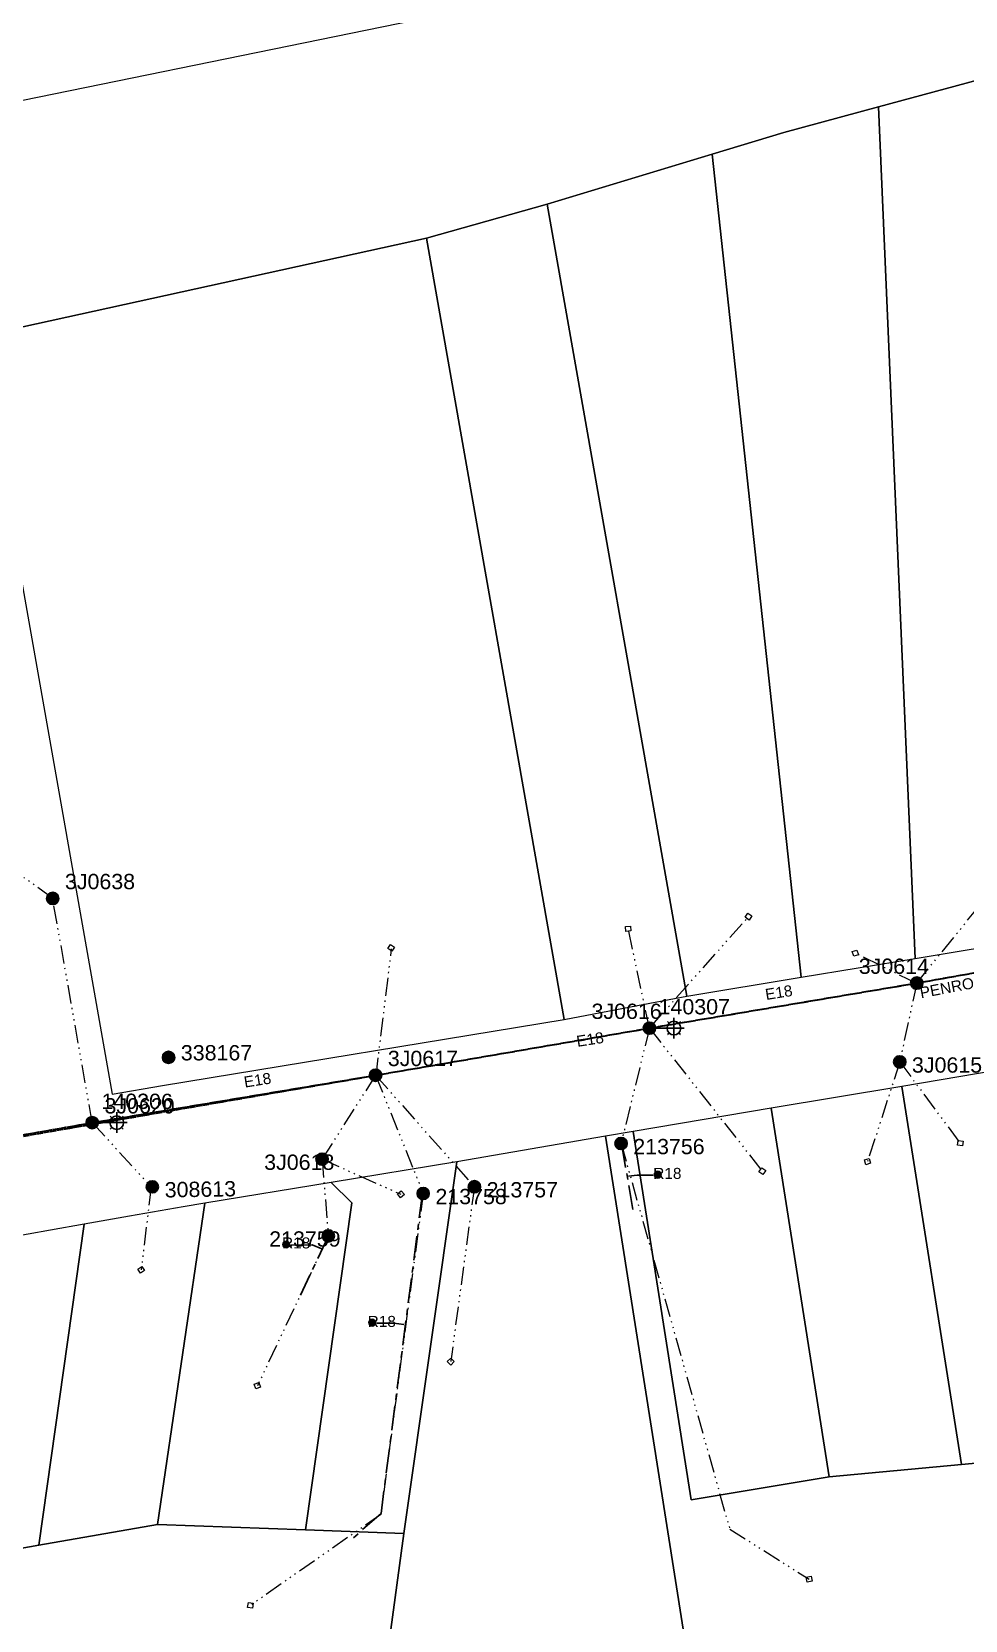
# Model space of a CAD drawing. Header units: metres. Extents: x 244561 to 254068, y 6159332 to 6162744.
# Drawn here: x 251884.9 to 252037.4, y 6161391.3 to 6161650.9 of the extents above; entities that cross this region are included whole.
import ezdxf
from ezdxf.enums import TextEntityAlignment as Align

# ---------------------------------------------------------------- set-up
doc = ezdxf.new("R2010")
doc.units = ezdxf.units.M
for name, pattern in [('Cable Exist OH', [1, 1, 0]), ('Cable Exist UG', [7, 4, -1, 1, -1]), ('PHANTOMX2', [6.6, 3, -0.75, 0.2, -0.75, 0.2, -0.75, 0.2, -0.75])]:
    doc.linetypes.add(name, pattern=pattern)
doc.layers.get('0').update_dxf_attribs({"color": 6})
for name, color, linetype, lineweight in [('_User_HV_Exist', 1, 'Continuous', 35), ('_User_LV_Exist', 5, 'Continuous', 35), ('Cadastre Buildings_SP_EXT', 78, 'Continuous', 15), ('Cadastre Developer_SP_NEW', 92, 'Continuous', 15), ('Cadastre Land Parcels_SP_EXT', 118, 'Continuous', 15), ('Cadastre Roads_SP_EXT', 218, 'Continuous', 15), ('Mains_HV_EXT', 13, 'Continuous', 25), ('Mains_LV_EXT', 163, 'Continuous', 25), ('Mains_SL_EXT', 131, 'Continuous', 25), ('Services_SP_EXT', 42, 'PHANTOMX2', 20)]:
    doc.layers.add(name, color=color, linetype=linetype, lineweight=lineweight)
for name, color, linetype in [('Duct_SP_EXT', 30, 'Continuous'), ('Equip_SP_SL_EXT', 7, 'Continuous'), ('SupportsOH_SP_TR_HV_LV_SL_EXT', 7, 'Continuous'), ('Trench_SP_EXT', 7, 'Continuous')]:
    doc.layers.add(name, color=color, linetype=linetype)
doc.styles.add('iecARIAL', font='arial.ttf', dxfattribs={"height": 2})
doc.styles.add('POLE_LABEL', font='arial.ttf', dxfattribs={"height": 2})
doc.styles.add('SL_LABEL', font='arial.ttf', dxfattribs={"height": 2})
doc.styles.get("Standard").update_dxf_attribs({"font": 'arial.ttf'})

# ---------------------------------------------------------------- blocks, each defined once
blk = doc.blocks.new('SL_LANTERN_EXT')
at = {"flags": 9}
for tag, p in [('LRATECODE', (-7.4, 0)), ('LOUTREACHVOCAB', (-7.2, 0)), ('LOUTREACH', (-7, 0)), ('LANTNUMBER', (-6.6, 0)), ('LNEW', (-6.4, 0)), ('LMASTVOCAB', (-6.2, 0)), ('LMAST', (-6, 0)), ('LLAMPVOCAB', (-5.8, 0)), ('LLAMP', (-5.6, 0)), ('LEXIST', (-5.4, 0)), ('LCHARGE3PERCENT', (-5.2, 0)), ('LCHARGE3', (-5, 0)), ('LCHARGE2PERCENT', (-4.8, 0)), ('LCHARGE2', (-4.6, 0)), ('LCHARGE1PERCENT', (-4.4, 0)), ('LCHARGE1', (-4.2, 0)), ('LCATEGORY', (-4, 0)), ('LBRACKETVOCAB', (-3.8, 0)), ('LBRACKET', (-3.6, 0)), ('LKINGHEIGHT', (-3.4, 0)), ('CREPLACE', (-3.2, 0)), ('CREMOVE', (-3, 0)), ('CNUMBER', (-2.8, 0)), ('CNEW', (-2.6, 0)), ('CEXIST', (-2.4, 0)), ('USAGE', (-2.2, 0)), ('STATE', (-2, 0)), ('OWNED_BY', (-1.8, 0)), ('ORIENTATION', (-1.6, 0)), ('OPERATING_VOLTAGE', (-1.4, 0)), ('NO_PHASES', (-1.2, 0)), ('LANTERN_TYPE', (-1, 0)), ('LANTERN_PURPOSE', (-0.8, 0)), ('CONTROL_TYPE', (-0.6, 0)), ('CONSTRUCTED_VOLTAGE', (-0.4, 0))]:
    blk.add_attdef(tag, text='', height=0.001, rotation=270, dxfattribs=at).set_placement(p, align=Align.MIDDLE_LEFT)
at = {"style": 'SL_LABEL', "flags": 9}
blk.add_attdef('STREET_CODE', text='', height=0.001, rotation=270, dxfattribs=at).set_placement((0, 0), align=Align.MIDDLE_LEFT)
at = {"flags": 1}
blk.add_attdef('Z', (0, 0), '', height=0.001, rotation=270, dxfattribs=at)
at = {"width": 0.9}
blk.add_attdef('LNUMBER', text='', height=1, dxfattribs=at).set_placement((7, -1), align=Align.MIDDLE_LEFT)
at = {"flags": 9}
for tag, p in [('LREMOVE', (0, -7.6)), ('LREPLACE', (0, -7.8)), ('LTYPE', (0, -8)), ('LTYPEVOCAB', (0, -8.2)), ('LEGEND', (0, -8.4)), ('SUBURB', (0, -8.6)), ('STREETNAME', (0, -8.8)), ('LOCATION', (0, -9)), ('NOTES', (0, -9.2)), ('MAINTAINED_BY', (0, -9.86))]:
    blk.add_attdef(tag, text='', height=0.001, dxfattribs=at).set_placement(p, align=Align.MIDDLE_LEFT)
blk.add_attdef('OPERATED_BY', (0, -9.61), '', height=0.001, dxfattribs=at)
blk.add_wipeout([(5.69, 0), (5.06, -1.06), (4, -1.69), (2.94, -1.06), (2.31, 0), (2.94, 1.06), (4, 1.69), (5.06, 1.06)])
for p, q in [((0, 0), (4, 0)), ((2.94, 1.06), (3.2, 0.8)), ((4, 1.69), (4, 0)), ((5.06, 1.06), (4.8, 0.8)), ((2.94, -1.06), (3.2, -0.8)), ((4, 0), (5.69, 0)), ((4, 0), (4, -1.69)), ((5.06, -1.06), (4.8, -0.8))]:
    blk.add_line(p, q)
blk.add_circle((4, 0), 1.12)
blk = doc.blocks.new('CCP_EXT')
at = {"flags": 9}
blk.add_attdef('NOTES', text='', height=0.2, dxfattribs=at).set_placement((0, -2), align=Align.MIDDLE_LEFT)
blk.add_wipeout([(0, 0.57), (0.57, 0), (0, -0.57), (-0.57, 0)])
blk.add_lwpolyline([(-0.57, 0), (0, 0.57), (0.57, 0), (0, -0.57), (-0.57, 0)])
at = {"flags": 1}
blk.add_attdef('Z', (0, 0), '', height=0.2, dxfattribs=at)
at = {"flags": 9}
for tag, p in [('CCP_TYPE', (0, 0)), ('CONSTRUCTED_VOLTAGE', (0, -0.2)), ('OPERATING_VOLTAGE', (0, -0.6)), ('ORIENTATION', (0, -0.8)), ('OWNED_BY', (0, -1)), ('STATE', (0, -1.8)), ('NO_PHASES', (0, -0.4)), ('USAGE', (0, -1.2)), ('LEGEND', (0, -1.4)), ('LIFE_SUPPORT', (0, -1.6))]:
    blk.add_attdef(tag, text='', height=0.2, dxfattribs=at).set_placement(p, align=Align.MIDDLE_LEFT)
blk = doc.blocks.new('POLE_EXT')
blk.add_hatch(color=256).paths.add_polyline_path([(-1, 0, 1), (1, 0, 1)])
blk.add_lwpolyline([(-1, 0, 1), (1, 0, 1)], format="xyb", close=True)
at = {"flags": 8}
blk.add_attdef('pNumber', text='', height=2, dxfattribs=at).set_placement((2.5, 2.5), align=Align.MIDDLE_CENTER)
at = {"style": 'POLE_LABEL', "flags": 9}
for tag, p in [('STRUCTURE_PLANT_NUMBER', (1.35, 0.03)), ('STREET_CODE', (1.35, -0.2))]:
    blk.add_attdef(tag, text='', height=0.2, dxfattribs=at).set_placement(p, align=Align.MIDDLE_LEFT)
at = {"flags": 9}
for tag, p in [('OWNED_BY', (1.35, -0.4)), ('SPECIAL_USE', (1.35, -0.8)), ('STATE', (1.35, -1)), ('cLV', (1.35, -1.4)), ('hDepth', (1.35, -1.6)), ('hDia', (1.35, -1.8)), ('cHV', (1.35, -2)), ('PARENT', (1.35, -0.6)), ('USAGE', (1.35, -1.2)), ('LBRACKET', (1.35, -2.2)), ('LExisting', (1.35, -2.4)), ('LANTNUMBER', (1.35, -2.6)), ('cLinedev', (1.35, -3.4)), ('pExisting', (1.35, -3.8)), ('pFooting', (1.35, -4.4)), ('pNew', (1.35, -4.6)), ('pRelocate', (1.35, -5)), ('pRemove', (1.35, -5.2)), ('LOther', (1.35, -2.8)), ('LRemove', (1.35, -3)), ('LEGEND', (1.35, -3.2)), ('LOCATION', (1.35, -3.6)), ('PFNUMBER', (1.35, -4)), ('NEWPFNUMBER', (1.35, -4.2)), ('pReplace', (1.35, -5.4)), ('pStay', (1.35, -5.6)), ('pType', (1.35, -5.8)), ('cspan', (1.35, -6)), ('STREETNAME', (1.35, -6.2)), ('SUBURB', (1.35, -6.4)), ('OPERATED_BY', (1.36, -7.01)), ('NOTES', (1.35, -6.6)), ('MAINTAINED_BY', (1.36, -6.81))]:
    blk.add_attdef(tag, text='', height=0.2, dxfattribs=at).set_placement(p, align=Align.MIDDLE_LEFT)
at = {"flags": 1}
blk.add_attdef('Z', (1.35, -7.33), '', height=0.2, dxfattribs=at)
blk = doc.blocks.new('CABLE_LARGE_EXT')
h = blk.add_hatch(color=256)
edge = h.paths.add_edge_path()
edge.add_arc((0, 0.55), 0.55, 0, 360)
blk.add_circle((0, 0.55), 0.55)
at = {"flags": 1}
blk.add_attdef('Z', (0, 0), '', height=0.2, dxfattribs=at)
at = {"flags": 9}
for tag, p in [('COND_CODE', (0, 0)), ('STATE', (0, -0.4)), ('XSECT_SIZE', (0, -0.6)), ('FB_REFERENCE', (0, -0.2)), ('NOTES', (0, -0.8))]:
    blk.add_attdef(tag, text='', height=0.2, dxfattribs=at).set_placement(p, align=Align.MIDDLE_LEFT)

msp = doc.modelspace()

# ---------------------------------------------------------------- linework, layer by layer
at = {"layer": '_User_LV_Exist', "linetype": 'Cable Exist OH'}
msp.add_lwpolyline([(252029.4517, 6161495.4756), (252064.9489, 6161501.8079)], dxfattribs=at)
at = {"layer": 'Cadastre Developer_SP_NEW', "linetype": 'Continuous'}
msp.add_lwpolyline([(251587.941, 6161551.658), (251632.6076, 6161561.6267), (251646.5437, 6161564.6231), (251652.2982, 6161565.8109), (251688.466, 6161573.2895), (251697.1612, 6161574.7465), (251742.4418, 6161581.2154), (251762.365, 6161584.0611), (251809.4103, 6161590.6218), (251861.6436, 6161598.1518), (251876.2055, 6161601.1228), (251949.3936, 6161617.2106), (251969.0701, 6161622.7819), (251996.0722, 6161630.9364), (252007.742, 6161634.4603), (252023.1937, 6161638.6542), (252050.4145, 6161646.0411)], dxfattribs=at)
for points in [[(252047.8647, 6161502.5706), (252048.8204, 6161562.8076), (252050.4147, 6161646.0411), (252023.1938, 6161638.6541), (252029.2176, 6161499.4911), (252047.8647, 6161502.5706)], [(251886.0792, 6161403.5874), (251893.5025, 6161456.0652), (251887.9955, 6161455.0931), (251873.3134, 6161452.5049), (251865.8902, 6161400.0271), (251886.0792, 6161403.5874)]]:
    msp.add_lwpolyline(points, close=True, dxfattribs=at)
at = {"layer": 'Cadastre Land Parcels_SP_EXT', "linetype": 'Continuous'}
for points in [[(252165.6289, 6161716.8082), (251980.4688, 6161659.6085), (251883.4393, 6161639.7363), (251813.7414, 6161623.297), (251790.4876, 6161619.6015), (251753.783, 6161614.0045), (251718.6048, 6161608.6416), (251691.0582, 6161604.4422), (251683.4246, 6161603.1063), (251648.2202, 6161596.9493), (251618.6696, 6161591.7822), (251589.1189, 6161586.6139), (251574.3226, 6161584.1696), (251555.8402, 6161577.7777), (251517.9467, 6161564.9739), (251470.5788, 6161548.9691), (251423.1895, 6161533.0291), (251360.3179, 6161503.7091), (251314.2861, 6161477.9612), (251260.9887, 6161444.8712), (251251.6398, 6161438.6951), (251185.807, 6161391.0979)], [(251587.941, 6161551.658), (251632.6076, 6161561.6267), (251646.5437, 6161564.6231), (251652.2982, 6161565.8109), (251688.466, 6161573.2895), (251697.1612, 6161574.7465), (251742.4418, 6161581.2154), (251762.365, 6161584.0611), (251809.4103, 6161590.6218), (251861.6436, 6161598.1518), (251876.2055, 6161601.1228), (251949.3936, 6161617.2106), (251969.0701, 6161622.7819), (251996.0722, 6161630.9364), (252007.742, 6161634.4603), (252023.1937, 6161638.6542), (252050.4145, 6161646.0411)]]:
    msp.add_lwpolyline(points, dxfattribs=at)
for points in [[(252047.8647, 6161502.5706), (252048.8204, 6161562.8076), (252050.4147, 6161646.0411), (252023.1938, 6161638.6541), (252029.2176, 6161499.4911), (252047.8647, 6161502.5706)], [(252029.2176, 6161499.4911), (252023.1938, 6161638.6541), (252007.7422, 6161634.4603), (251996.0723, 6161630.9364), (252010.5712, 6161496.4136), (252029.2176, 6161499.4911)], [(252010.5712, 6161496.4136), (251996.0723, 6161630.9364), (251969.0703, 6161622.7819), (251991.9232, 6161493.3349), (252010.5712, 6161496.4136)], [(251982.7117, 6161491.6005), (251991.9232, 6161493.3349), (251969.0703, 6161622.7819), (251949.3938, 6161617.2106), (251971.8697, 6161489.5258), (251982.7117, 6161491.6005)], [(252054.8372, 6161418.5065), (252055.8329, 6161442.7746), (252051.7472, 6161482.7874), (252027.0256, 6161478.5873), (252036.7573, 6161416.8145), (252054.8372, 6161418.5065)], [(252036.7573, 6161416.8145), (252027.0256, 6161478.5873), (252005.6669, 6161475.0059), (252015.1571, 6161414.793), (252036.7573, 6161416.8145)], [(252015.1571, 6161414.793), (252005.6669, 6161475.0059), (251983.1293, 6161471.2315), (251992.614, 6161411.0125), (252015.1571, 6161414.793)], [(251992.5824, 6161381.9071), (251978.6222, 6161470.4755), (251954.3227, 6161466.2636), (251945.693, 6161405.5248), (251929.7845, 6161288.0668), (251978.5865, 6161281.192), (251992.5824, 6161381.9071)], [(251983.1293, 6161471.2315), (251978.6222, 6161470.4755), (251992.5824, 6161381.9071), (251978.5865, 6161281.192), (252049.7102, 6161270.8032), (252055.1568, 6161308.5275), (252061.387, 6161351.6725), (252066.4178, 6161386.5159), (252070.7298, 6161416.3811), (252071.2603, 6161420.0445), (252054.8372, 6161418.5065), (252036.7573, 6161416.8145), (252015.1571, 6161414.793), (251992.614, 6161411.0125), (251983.1293, 6161471.2315)], [(251954.3227, 6161466.2636), (251933.8276, 6161462.8934), (251937.2132, 6161459.583), (251929.6287, 6161406.1179), (251945.693, 6161405.5248), (251954.3227, 6161466.2636)], [(251937.2132, 6161459.583), (251933.8276, 6161462.8934), (251913.2106, 6161459.4989), (251905.4801, 6161407.006), (251929.6287, 6161406.1179), (251937.2132, 6161459.583)], [(251905.4801, 6161407.006), (251913.2106, 6161459.4989), (251909.6471, 6161458.9095), (251900.8926, 6161457.3675), (251893.5025, 6161456.0652), (251886.0792, 6161403.5874), (251905.4801, 6161407.006)], [(251886.0792, 6161403.5874), (251893.5025, 6161456.0652), (251887.9955, 6161455.0931), (251873.3134, 6161452.5049), (251865.8902, 6161400.0271), (251886.0792, 6161403.5874)], [(251945.693, 6161405.5248), (251929.6287, 6161406.1179), (251905.4801, 6161407.006), (251886.0792, 6161403.5874), (251865.8902, 6161400.0271), (251864.7765, 6161392.1536), (251861.2129, 6161366.9576), (251851.5936, 6161299.0758), (251929.7845, 6161288.0668), (251945.693, 6161405.5248)]]:
    msp.add_lwpolyline(points, close=True, dxfattribs=at)
at = {"layer": 'Duct_SP_EXT'}
for points in [[(251986.3957, 6161464.0985), (251983.7812, 6161464.0882), (251982.4031, 6161463.9073)], [(251927.2572, 6161452.6563), (251930.6914, 6161452.7102), (251932.2968, 6161452.0347)], [(251941.2766, 6161439.9194), (251944.0608, 6161439.9194), (251945.6708, 6161439.6925)]]:
    msp.add_lwpolyline(points, dxfattribs=at)
at = {"layer": 'Mains_LV_EXT', "linetype": 'Cable Exist OH'}
msp.add_lwpolyline([(252029.4517, 6161495.4756), (252064.9489, 6161501.8079)], dxfattribs=at)
at = {"layer": 'Services_SP_EXT'}
for points in [[(251888.3355, 6161509.3174), (251874.233, 6161519.5215)], [(252029.4517, 6161495.4757), (252041.0261, 6161509.7601)], [(252029.4517, 6161495.4757), (252026.676, 6161482.5851)], [(251941.0725, 6161480.4089), (251932.3337, 6161466.7012)], [(251932.3337, 6161466.7012), (251933.3518, 6161454.1514)]]:
    msp.add_lwpolyline(points, dxfattribs=at)
at = {"layer": 'Trench_SP_EXT', "linetype": 'Cable Exist UG'}
for points in [[(251981.2317, 6161469.2905), (251983.1214, 6161458.342)], [(251933.3315, 6161454.0738), (251928.821, 6161444.4666)]]:
    msp.add_lwpolyline(points, dxfattribs=at)

# ---------------------------------------------------------------- block references
at = {"layer": 'Duct_SP_EXT'}
for p in [(251987.1579, 6161463.6083), (251926.478, 6161452.2105), (251940.5295, 6161439.4291)]:
    msp.add_blockref('CABLE_LARGE_EXT', p, dxfattribs=at)
at = {"layer": 'SupportsOH_SP_TR_HV_LV_SL_EXT'}
ref = msp.add_blockref('POLE_EXT', (251888.3355, 6161509.3174), dxfattribs=at)
ref.add_attrib('ASSET_NUM', '3J0638', dxfattribs={"layer": '0', "height": 2.5, "style": 'POLE_LABEL'}).set_placement((251890.3355, 6161510.0674), align=Align.BOTTOM_LEFT)
ref = msp.add_blockref('POLE_EXT', (251907.2674, 6161483.3368), dxfattribs=at)
ref.add_attrib('ASSET_NUM', '338167', dxfattribs={"layer": '0', "height": 2.5, "style": 'POLE_LABEL'}).set_placement((251909.2674, 6161484.0868), align=Align.MIDDLE_LEFT)
ref = msp.add_blockref('POLE_EXT', (251941.0725, 6161480.4089), dxfattribs=at)
ref.add_attrib('ASSET_NUM', '3J0617', dxfattribs={"layer": '0', "height": 2.5, "style": 'POLE_LABEL'}).set_placement((251943.0725, 6161481.1589), align=Align.BOTTOM_LEFT)
ref = msp.add_blockref('POLE_EXT', (252026.676, 6161482.5851), dxfattribs=at)
ref.add_attrib('ASSET_NUM', '3J0615', dxfattribs={"layer": '0', "height": 2.5, "style": 'POLE_LABEL'}).set_placement((252028.676, 6161483.3351), align=Align.TOP_LEFT)
ref = msp.add_blockref('POLE_EXT', (251981.1634, 6161469.2563), dxfattribs=at)
ref.add_attrib('ASSET_NUM', '213756', dxfattribs={"layer": '0', "height": 2.5, "style": 'POLE_LABEL'}).set_placement((251983.1634, 6161470.0063), align=Align.TOP_LEFT)
ref = msp.add_blockref('POLE_EXT', (251932.3338, 6161466.7012), dxfattribs=at)
ref.add_attrib('ASSET_NUM', '3J0618', dxfattribs={"layer": '0', "height": 2.5, "style": 'POLE_LABEL'}).set_placement((251934.3338, 6161467.4512), align=Align.TOP_RIGHT)
ref = msp.add_blockref('POLE_EXT', (251904.6095, 6161462.1802), dxfattribs=at)
ref.add_attrib('ASSET_NUM', '308613', dxfattribs={"layer": '0', "height": 2.5, "rotation": 1, "style": 'POLE_LABEL'}).set_placement((251906.6095, 6161462.9302), align=Align.TOP_LEFT)
ref = msp.add_blockref('POLE_EXT', (251948.8466, 6161461.0914), dxfattribs=at)
ref.add_attrib('ASSET_NUM', '213758', dxfattribs={"layer": '0', "height": 2.5, "style": 'POLE_LABEL'}).set_placement((251950.8466, 6161461.8414), align=Align.TOP_LEFT)
ref = msp.add_blockref('POLE_EXT', (251957.2082, 6161462.1938), dxfattribs=at)
ref.add_attrib('ASSET_NUM', '213757', dxfattribs={"layer": '0', "height": 2.5, "style": 'POLE_LABEL'}).set_placement((251959.2082, 6161462.9438), align=Align.TOP_LEFT)
ref = msp.add_blockref('POLE_EXT', (251933.3518, 6161454.1514), dxfattribs=at)
ref.add_attrib('ASSET_NUM', '213759', dxfattribs={"layer": '0', "height": 2.5, "style": 'POLE_LABEL'}).set_placement((251935.3518, 6161454.9014), align=Align.TOP_RIGHT)

# ---------------------------------------------------------------- texts
at = {"layer": 'Cadastre Roads_SP_EXT'}
msp.add_text('PENROSE RD', height=1.8, rotation=10.818243, dxfattribs=at).set_placement((252030.1559, 6161492.9813))
at = {"layer": 'Duct_SP_EXT'}
for p in [(251986.4201, 6161463.4718), (251925.7931, 6161452.107), (251939.7736, 6161439.2813)]:
    msp.add_text('R18', height=1.8, dxfattribs=at).set_placement(p)
at = {"layer": 'Mains_LV_EXT'}
for rotation, p in [(9.058694, (252004.8619, 6161492.7016)), (8.903332, (251974.035, 6161485.039)), (8.987856, (251919.7205, 6161478.3843))]:
    msp.add_text('E18', height=1.8, rotation=rotation, dxfattribs=at).set_placement(p)

# ---------------------------------------------------------------- next in the draw order: block references
at = {"layer": 'Equip_SP_SL_EXT'}
ref = msp.add_blockref('SL_LANTERN_EXT', (251985.7988, 6161488.1115), dxfattribs=at)
ref.add_attrib('ASSET_NUM', '140307', dxfattribs={"layer": '0', "height": 2.5, "style": 'iecARIAL'}).set_placement((251987.2988, 6161489.6115), align=Align.BOTTOM_LEFT)
ref = msp.add_blockref('SL_LANTERN_EXT', (251894.8006, 6161472.6631), dxfattribs=at)
ref.add_attrib('ASSET_NUM', '140306', dxfattribs={"layer": '0', "height": 2.5, "rotation": 359.886001, "style": 'iecARIAL'}).set_placement((251896.3006, 6161474.1631), align=Align.BOTTOM_LEFT)
at = {"layer": 'Services_SP_EXT'}
for p, rotation in [((252001.992, 6161506.3385), 101.840132508206), ((251982.324, 6161504.3525), 49.80904004457472), ((251943.6182, 6161501.2328), 102.8025198482874), ((252019.4148, 6161500.3577), 63.55657129945497), ((252036.5629, 6161469.3165), 307.030988523084), ((252021.4273, 6161466.2942), 240.801942176335), ((252004.242, 6161464.742), 279.5136273144997), ((251945.2158, 6161460.9612), 265.0786495061608), ((251902.7812, 6161448.6119), 256.8610033063167), ((251921.7733, 6161429.6591), 245.0979705840159), ((252011.876, 6161398.049), 326.5270325701622), ((251920.63, 6161393.777), 215.5319750373695)]:
    msp.add_blockref('CCP_EXT', p, dxfattribs=dict(at, rotation=rotation))
msp.add_blockref('CCP_EXT', (251953.3379, 6161433.6242), dxfattribs=at)

# ---------------------------------------------------------------- next in the draw order: linework, layer by layer
at = {"layer": '_User_HV_Exist', "linetype": 'Cable Exist OH'}
msp.add_lwpolyline([(251747.229, 6161446.652), (251822.8712, 6161459.9856), (251941.0726, 6161480.4089), (251985.7987, 6161488.1115), (252029.4517, 6161495.4756), (252069.019, 6161502.5491)], dxfattribs=at)
at = {"layer": '_User_LV_Exist', "linetype": 'Cable Exist OH'}
for points in [[(251985.7988, 6161488.1115), (252029.4517, 6161495.4756)], [(251941.0725, 6161480.4089), (251985.7988, 6161488.1115)], [(251894.8005, 6161472.6632), (251941.0725, 6161480.4089)], [(251860.2436, 6161466.5715), (251894.8005, 6161472.6632)]]:
    msp.add_lwpolyline(points, dxfattribs=at)
at = {"layer": 'Cadastre Buildings_SP_EXT', "linetype": 'Continuous'}
msp.add_lwpolyline([(251949.3938, 6161617.2106), (251876.2057, 6161601.1228), (251861.6438, 6161598.1518), (251873.209, 6161560.1881), (251883.1167, 6161561.9343), (251898.0453, 6161477.295), (251906.2646, 6161478.74), (251971.8698, 6161489.5258), (251949.3938, 6161617.2106)], close=True, dxfattribs=at)
at = {"layer": 'Cadastre Developer_SP_NEW', "linetype": 'Continuous'}
msp.add_lwpolyline([(252165.6289, 6161716.8082), (251980.4688, 6161659.6085), (251883.4393, 6161639.7363), (251813.7414, 6161623.297), (251790.4876, 6161619.6015), (251753.783, 6161614.0045), (251718.6048, 6161608.6416), (251691.0582, 6161604.4422), (251683.4246, 6161603.1063), (251648.2202, 6161596.9493), (251618.6696, 6161591.7822), (251589.1189, 6161586.6139), (251574.3226, 6161584.1696), (251555.8402, 6161577.7777), (251517.9467, 6161564.9739), (251470.5788, 6161548.9691), (251423.1895, 6161533.0291), (251360.3179, 6161503.7091), (251314.2861, 6161477.9612), (251260.9887, 6161444.8712), (251251.6398, 6161438.6951), (251185.807, 6161391.0979)], dxfattribs=at)
for points in [[(252029.2176, 6161499.4911), (252023.1938, 6161638.6541), (252007.7422, 6161634.4603), (251996.0723, 6161630.9364), (252010.5712, 6161496.4136), (252029.2176, 6161499.4911)], [(252010.5712, 6161496.4136), (251996.0723, 6161630.9364), (251969.0703, 6161622.7819), (251991.9232, 6161493.3349), (252010.5712, 6161496.4136)], [(251982.7117, 6161491.6005), (251991.9232, 6161493.3349), (251969.0703, 6161622.7819), (251949.3938, 6161617.2106), (251971.8697, 6161489.5258), (251982.7117, 6161491.6005)], [(252054.8372, 6161418.5065), (252055.8329, 6161442.7746), (252051.7472, 6161482.7874), (252027.0256, 6161478.5873), (252036.7573, 6161416.8145), (252054.8372, 6161418.5065)], [(252036.7573, 6161416.8145), (252027.0256, 6161478.5873), (252005.6669, 6161475.0059), (252015.1571, 6161414.793), (252036.7573, 6161416.8145)], [(252015.1571, 6161414.793), (252005.6669, 6161475.0059), (251983.1293, 6161471.2315), (251992.614, 6161411.0125), (252015.1571, 6161414.793)], [(251992.5824, 6161381.9071), (251978.6222, 6161470.4755), (251954.3227, 6161466.2636), (251945.693, 6161405.5248), (251929.7845, 6161288.0668), (251978.5865, 6161281.192), (251992.5824, 6161381.9071)], [(251983.1293, 6161471.2315), (251978.6222, 6161470.4755), (251992.5824, 6161381.9071), (251978.5865, 6161281.192), (252049.7102, 6161270.8032), (252055.1568, 6161308.5275), (252061.387, 6161351.6725), (252066.4178, 6161386.5159), (252070.7298, 6161416.3811), (252071.2603, 6161420.0445), (252054.8372, 6161418.5065), (252036.7573, 6161416.8145), (252015.1571, 6161414.793), (251992.614, 6161411.0125), (251983.1293, 6161471.2315)], [(251954.3227, 6161466.2636), (251933.8276, 6161462.8934), (251937.2132, 6161459.583), (251929.6287, 6161406.1179), (251945.693, 6161405.5248), (251954.3227, 6161466.2636)], [(251937.2132, 6161459.583), (251933.8276, 6161462.8934), (251913.2106, 6161459.4989), (251905.4801, 6161407.006), (251929.6287, 6161406.1179), (251937.2132, 6161459.583)], [(251905.4801, 6161407.006), (251913.2106, 6161459.4989), (251909.6471, 6161458.9095), (251900.8926, 6161457.3675), (251893.5025, 6161456.0652), (251886.0792, 6161403.5874), (251905.4801, 6161407.006)], [(251945.693, 6161405.5248), (251929.6287, 6161406.1179), (251905.4801, 6161407.006), (251886.0792, 6161403.5874), (251865.8902, 6161400.0271), (251864.7765, 6161392.1536), (251861.2129, 6161366.9576), (251851.5936, 6161299.0758), (251929.7845, 6161288.0668), (251945.693, 6161405.5248)]]:
    msp.add_lwpolyline(points, close=True, dxfattribs=at)
at = {"layer": 'Mains_HV_EXT', "linetype": 'Cable Exist OH'}
msp.add_lwpolyline([(251747.229, 6161446.652), (251822.8712, 6161459.9856), (251941.0726, 6161480.4089), (251985.7987, 6161488.1115), (252029.4517, 6161495.4756), (252069.019, 6161502.5491)], dxfattribs=at)
at = {"layer": 'Mains_LV_EXT', "linetype": 'Cable Exist OH'}
for points in [[(251985.7988, 6161488.1115), (252029.4517, 6161495.4756)], [(251941.0725, 6161480.4089), (251985.7988, 6161488.1115)], [(251894.8005, 6161472.6632), (251941.0725, 6161480.4089)], [(251860.2436, 6161466.5715), (251894.8005, 6161472.6632)]]:
    msp.add_lwpolyline(points, dxfattribs=at)
at = {"layer": 'Mains_SL_EXT', "linetype": 'Cable Exist OH'}
for points in [[(252069.019, 6161502.5491), (252029.4517, 6161495.4756), (251985.7988, 6161488.1115)], [(251985.7988, 6161488.1115), (251941.0725, 6161480.4089), (251894.8005, 6161472.6632)], [(251894.8005, 6161472.6632), (251860.2436, 6161466.5715), (251841.557, 6161463.2786), (251781.4981, 6161452.6941)]]:
    msp.add_lwpolyline(points, dxfattribs=at)
at = {"layer": 'Services_SP_EXT'}
for points in [[(251894.8005, 6161472.6631), (251888.3355, 6161509.3174)], [(251985.7988, 6161488.1115), (252001.9919, 6161506.3385)], [(251985.7988, 6161488.1115), (251982.3239, 6161504.3524)], [(251941.1424, 6161480.2696), (251943.6878, 6161501.0936)], [(252029.3497, 6161495.4584), (252019.4148, 6161500.3576)], [(251985.7988, 6161488.1115), (251981.1634, 6161469.2563)], [(251985.7988, 6161488.1115), (252004.2421, 6161464.742)], [(252026.676, 6161482.5851), (252021.4273, 6161466.2941)], [(252026.676, 6161482.5851), (252036.563, 6161469.3164)], [(251941.0725, 6161480.4089), (251957.2083, 6161462.1938)], [(251941.0725, 6161480.4089), (251948.8466, 6161461.0914)], [(251894.8005, 6161472.6631), (251904.4241, 6161462.1505)], [(251981.1634, 6161469.2563), (251998.9079, 6161406.2529), (252011.876, 6161398.049)], [(251932.3337, 6161466.7012), (251945.2159, 6161460.9612)], [(251904.4241, 6161462.1505), (251902.7812, 6161448.6118)], [(251957.2083, 6161462.1938), (251953.3379, 6161433.6242)], [(251948.8466, 6161461.0914), (251941.9049, 6161408.6165), (251920.4906, 6161393.673)], [(251933.3518, 6161454.1514), (251921.7734, 6161429.6592)]]:
    msp.add_lwpolyline(points, dxfattribs=at)
at = {"layer": 'Trench_SP_EXT', "linetype": 'Cable Exist UG'}
msp.add_lwpolyline([(251948.7247, 6161461.0811), (251941.9601, 6161408.7852), (251936.9582, 6161404.3959)], dxfattribs=at)

# ---------------------------------------------------------------- next in the draw order: block references
at = {"layer": 'SupportsOH_SP_TR_HV_LV_SL_EXT'}
ref = msp.add_blockref('POLE_EXT', (252029.4517, 6161495.4757), dxfattribs=at)
ref.add_attrib('ASSET_NUM', '3J0614', dxfattribs={"layer": '0', "height": 2.5, "style": 'POLE_LABEL'}).set_placement((252031.4517, 6161496.2257), align=Align.BOTTOM_RIGHT)
ref = msp.add_blockref('POLE_EXT', (251985.7988, 6161488.1115), dxfattribs=at)
ref.add_attrib('ASSET_NUM', '3J0616', dxfattribs={"layer": '0', "height": 2.5, "style": 'POLE_LABEL'}).set_placement((251987.7988, 6161488.8615), align=Align.BOTTOM_RIGHT)
ref = msp.add_blockref('POLE_EXT', (251894.8005, 6161472.6631), dxfattribs=at)
ref.add_attrib('ASSET_NUM', '3J0620', dxfattribs={"layer": '0', "height": 2.5, "style": 'POLE_LABEL'}).set_placement((251896.8005, 6161473.4131), align=Align.BOTTOM_LEFT)

doc.saveas('drawing.dxf')
